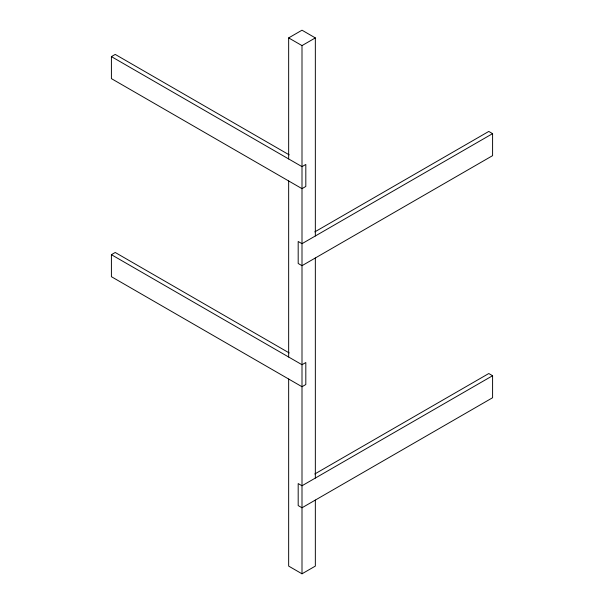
<?xml version="1.0" encoding="UTF-8"?>
<svg xmlns="http://www.w3.org/2000/svg" width="604" height="604" viewBox="0 0 604 604"><rect width="100%" height="100%" fill="white"/><g stroke="black" fill="none" stroke-linecap="round" stroke-linejoin="round"><path stroke-width="0.91" d="M111.408 56.61L302 166.651L305.813 164.447L305.813 186.455L302 188.659L111.408 78.618L111.408 56.61L115.221 54.413L289.203 154.858M288.659 158.95L288.659 37.901L302 30.2L315.341 37.901L315.341 235.975M288.659 37.901L302 45.602L315.341 37.901M111.408 254.684L302 364.725L305.813 362.521L305.813 384.529L302 386.734L111.408 276.692L111.408 254.684L115.221 252.48L289.203 352.932M314.797 231.891L488.779 131.438L492.592 133.643L492.592 155.651L302 265.684L298.187 263.487L298.187 241.479L302 243.676L492.592 133.643M314.797 473.981L488.779 373.529L492.592 375.726L492.592 397.734L302 507.775L298.187 505.578L298.187 483.57L302 485.767L492.592 375.726M288.659 379.025L288.659 566.099L302 573.8L315.341 566.099L315.341 500.074M315.341 257.983L315.341 478.066M302 45.602L302 573.8M288.659 180.958L288.659 357.017"/></g></svg>
